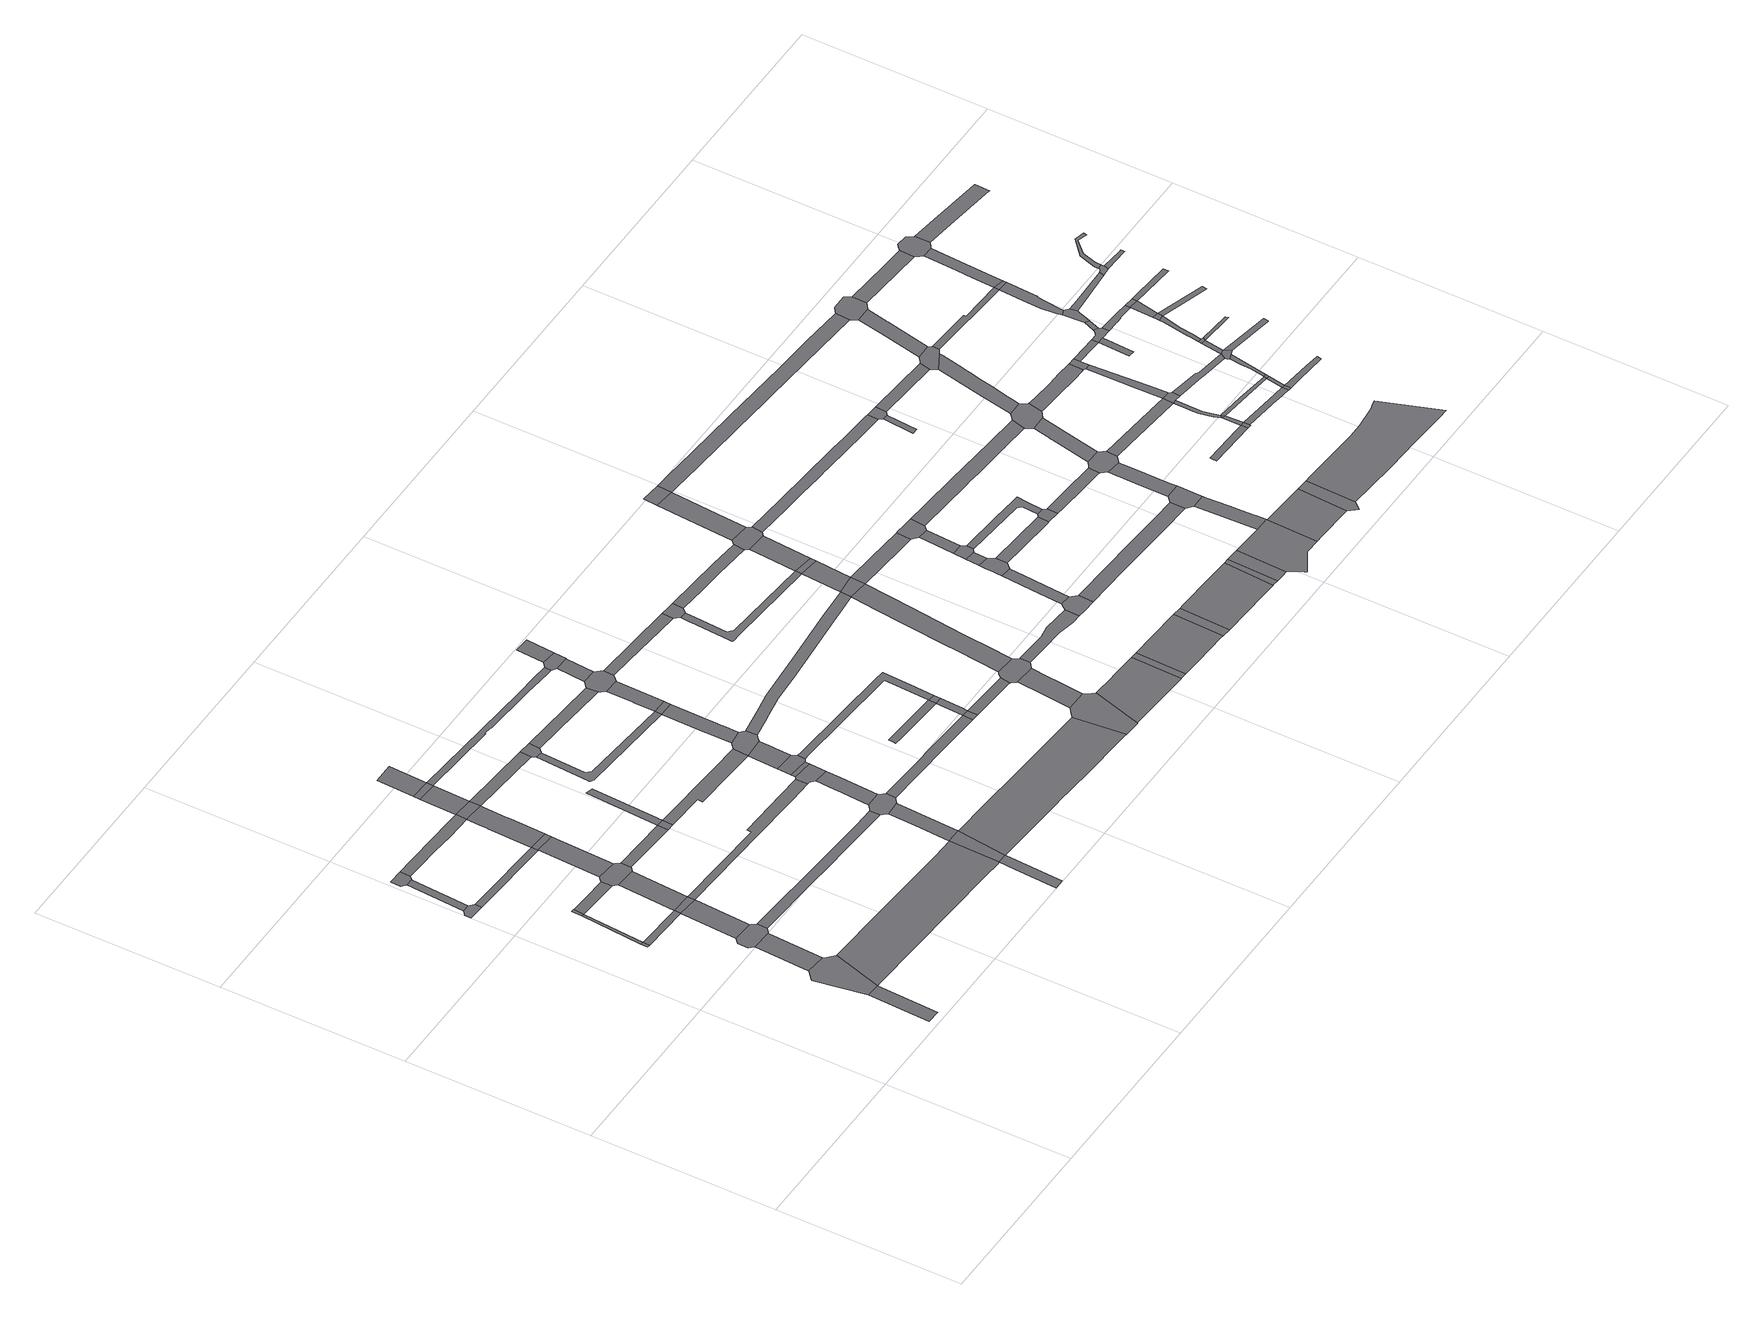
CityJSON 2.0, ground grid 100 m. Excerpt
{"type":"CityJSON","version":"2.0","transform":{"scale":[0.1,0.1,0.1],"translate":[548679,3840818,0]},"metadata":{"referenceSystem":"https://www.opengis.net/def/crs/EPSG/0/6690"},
"CityObjects":{
"road1":{"type":"Road","attributes":{"RoadStructureAttribute.sectionType":"1"},"geometry":[{"type":"MultiSurface","lod":"1","boundaries":[[[0,1,2,3]]]}]},
"road2":{"type":"Road","geometry":[{"type":"MultiSurface","lod":"1","boundaries":[[[4,5,6,7]]]}]},
"road3":{"type":"Road","geometry":[{"type":"MultiSurface","lod":"1","boundaries":[[[8,9,10,11,0,3,12,13,14,15]]]}]},
"road4":{"type":"Road","geometry":[{"type":"MultiSurface","lod":"1","boundaries":[[[16,17,18,19,20,21,22,23]]]}]},
"road5":{"type":"Road","attributes":{"RoadStructureAttribute.sectionType":"1"},"geometry":[{"type":"MultiSurface","lod":"1","boundaries":[[[24,4,7,25]]]}]},
"road6":{"type":"Road","attributes":{"RoadStructureAttribute.sectionType":"1"},"geometry":[{"type":"MultiSurface","lod":"1","boundaries":[[[26,16,23,27]]]}]},
"road7":{"type":"Road","attributes":{"RoadStructureAttribute.sectionType":"1"},"geometry":[{"type":"MultiSurface","lod":"1","boundaries":[[[28,8,15,29]]]}]},
"road8":{"type":"Road","attributes":{"RoadStructureAttribute.sectionType":"1"},"geometry":[{"type":"MultiSurface","lod":"1","boundaries":[[[7,6,30,31]]]}]},
"road9":{"type":"Road","geometry":[{"type":"MultiSurface","lod":"1","boundaries":[[[32,24,25,33]]]}]},
"road10":{"type":"Road","geometry":[{"type":"MultiSurface","lod":"1","boundaries":[[[34,35,26,27,36,37]]]}]},
"road11":{"type":"Road","geometry":[{"type":"MultiSurface","lod":"1","boundaries":[[[38,39,40,41,42,43,28,29,44,45,46,47,48]]]}]},
"road12":{"type":"Road","attributes":{"RoadStructureAttribute.sectionType":"1"},"geometry":[{"type":"MultiSurface","lod":"1","boundaries":[[[30,38,48,49,50]]]}]},
"road13":{"type":"Road","attributes":{"RoadStructureAttribute.sectionType":"1"},"geometry":[{"type":"MultiSurface","lod":"1","boundaries":[[[51,52,53,33,25,54,55,56]]]}]},
"road14":{"type":"Road","attributes":{"RoadStructureAttribute.sectionType":"1"},"geometry":[{"type":"MultiSurface","lod":"1","boundaries":[[[57,21,20,58,59,60,61,62,63,64]]]}]},
"road15":{"type":"Road","geometry":[{"type":"MultiSurface","lod":"1","boundaries":[[[31,30,50,65]]]}]},
"road16":{"type":"Road","attributes":{"RoadStructureAttribute.sectionType":"1"},"geometry":[{"type":"MultiSurface","lod":"1","boundaries":[[[66,67,31,65,68]]]}]},
"road17":{"type":"Road","attributes":{"RoadStructureAttribute.sectionType":"1"},"geometry":[{"type":"MultiSurface","lod":"1","boundaries":[[[69,70,71,37,36,72,73,74,75,76,77]]]}]},
"road18":{"type":"Road","geometry":[{"type":"MultiSurface","lod":"1","boundaries":[[[78,79,80,56,55,81,82,66,68,83,84,85,86,87]]]}]},
"road19":{"type":"Road","attributes":{"RoadStructureAttribute.sectionType":"1"},"geometry":[{"type":"MultiSurface","lod":"1","boundaries":[[[88,89,90,91,92,12,3,93,94,95,96,97,98]]]}]},
"road20":{"type":"Road","attributes":{"RoadStructureAttribute.sectionType":"1"},"geometry":[{"type":"MultiSurface","lod":"1","boundaries":[[[99,78,87,100]]]}]},
"road21":{"type":"Road","geometry":[{"type":"MultiSurface","lod":"1","boundaries":[[[64,63,99,100,101]]]}]},
"road22":{"type":"Road","attributes":{"RoadStructureAttribute.sectionType":"1"},"geometry":[{"type":"MultiSurface","lod":"1","boundaries":[[[76,102,103,104,105,106,64,101,107,108,109,110,111]]]}]},
"road23":{"type":"Road","attributes":{"RoadStructureAttribute.sectionType":"1"},"geometry":[{"type":"MultiSurface","lod":"1","boundaries":[[[112,85,84,113,114,115]]]}]},
"road24":{"type":"Road","attributes":{"RoadStructureAttribute.sectionType":"1"},"geometry":[{"type":"MultiSurface","lod":"1","boundaries":[[[116,117,118,119,46,45,120,121,122,123,124,125,126,127]]]}]},
"road25":{"type":"Road","geometry":[{"type":"MultiSurface","lod":"1","boundaries":[[[77,76,111,128]]]}]},
"road26":{"type":"Road","attributes":{"RoadStructureAttribute.sectionType":"1"},"geometry":[{"type":"MultiSurface","lod":"1","boundaries":[[[129,130,77,128,131,132]]]}]},
"road27":{"type":"Road","geometry":[{"type":"MultiSurface","lod":"1","boundaries":[[[133,129,132,134]]]}]},
"road28":{"type":"Road","attributes":{"RoadStructureAttribute.sectionType":"1"},"geometry":[{"type":"MultiSurface","lod":"1","boundaries":[[[135,136,137,138,139,65,50,140,141,142,143,144,145]]]}]},
"road29":{"type":"Road","attributes":{"RoadStructureAttribute.sectionType":"1"},"geometry":[{"type":"MultiSurface","lod":"1","boundaries":[[[146,133,134,147]]]}]},
"road30":{"type":"Road","geometry":[{"type":"MultiSurface","lod":"1","boundaries":[[[115,114,148,149]]]}]},
"road31":{"type":"Road","attributes":{"RoadStructureAttribute.sectionType":"1"},"geometry":[{"type":"MultiSurface","lod":"1","boundaries":[[[150,151,152,153,154,155,156,157,115,149]]]}]},
"road32":{"type":"Road","attributes":{"RoadStructureAttribute.sectionType":"1"},"geometry":[{"type":"MultiSurface","lod":"1","boundaries":[[[158,159,97,160,161,162]]]}]},
"road33":{"type":"Road","attributes":{"RoadStructureAttribute.sectionType":"1"},"geometry":[{"type":"MultiSurface","lod":"1","boundaries":[[[128,111,163,164]]]}]},
"road34":{"type":"Road","geometry":[{"type":"MultiSurface","lod":"1","boundaries":[[[98,97,159,165]]]}]},
"road35":{"type":"Road","attributes":{"RoadStructureAttribute.sectionType":"1"},"geometry":[{"type":"MultiSurface","lod":"1","boundaries":[[[149,148,166,167,168,169,170,171,172]]]}]},
"road36":{"type":"Road","attributes":{"RoadStructureAttribute.sectionType":"1"},"geometry":[{"type":"MultiSurface","lod":"1","boundaries":[[[173,174,175,98,165]]]}]},
"road37":{"type":"Road","geometry":[{"type":"MultiSurface","lod":"1","boundaries":[[[164,163,176,177,178,179,180,181,182,183]]]}]},
"road38":{"type":"Road","geometry":[{"type":"MultiSurface","lod":"1","boundaries":[[[184,185,186,187,127,126,188,174,173,189,190,191]]]}]},
"road39":{"type":"Road","attributes":{"RoadStructureAttribute.sectionType":"1"},"geometry":[{"type":"MultiSurface","lod":"1","boundaries":[[[192,193,194,186,185,195,196,197,198]]]}]},
"road40":{"type":"Road","attributes":{"RoadStructureAttribute.sectionType":"1"},"geometry":[{"type":"MultiSurface","lod":"1","boundaries":[[[199,200,134,132,201,202,203,204,205,206,207,208,209,210]]]}]},
"road41":{"type":"Road","geometry":[{"type":"MultiSurface","lod":"1","boundaries":[[[211,145,144,212,213,192,198,214]]]}]},
"road42":{"type":"Road","attributes":{"RoadStructureAttribute.sectionType":"1"},"geometry":[{"type":"MultiSurface","lod":"1","boundaries":[[[178,215,216,217,218,219,220,221,222,179]]]}]},
"road43":{"type":"Road","attributes":{"RoadStructureAttribute.sectionType":"1"},"geometry":[{"type":"MultiSurface","lod":"1","boundaries":[[[223,211,214,224]]]}]},
"road44":{"type":"Road","geometry":[{"type":"MultiSurface","lod":"1","boundaries":[[[225,223,224,226,227,228]]]}]},
"road45":{"type":"Road","attributes":{"RoadStructureAttribute.sectionType":"1"},"geometry":[{"type":"MultiSurface","lod":"1","boundaries":[[[229,230,231,232,233,234,169,225,228]]]}]},
"road46":{"type":"Road","attributes":{"RoadStructureAttribute.sectionType":"1"},"geometry":[{"type":"MultiSurface","lod":"1","boundaries":[[[235,183,182,236,237,238,239]]]}]},
"road47":{"type":"Road","geometry":[{"type":"MultiSurface","lod":"1","boundaries":[[[240,241,242,243,170,169,234,244,245,246]]]}]},
"road48":{"type":"Road","attributes":{"RoadStructureAttribute.sectionType":"1"},"geometry":[{"type":"MultiSurface","lod":"1","boundaries":[[[247,248,249,250,165,159,251,252,253,254,255,256,257,258,259]]]}]},
"road49":{"type":"Road","attributes":{"RoadStructureAttribute.sectionType":"1"},"geometry":[{"type":"MultiSurface","lod":"1","boundaries":[[[219,260,261,262,263,264,242,241,265,266,267,268,269]]]}]},
"road50":{"type":"Road","attributes":{"RoadStructureAttribute.sectionType":"1"},"geometry":[{"type":"MultiSurface","lod":"1","boundaries":[[[270,271,272,273,274,191,190,275,276,277,278]]]}]},
"road51":{"type":"Road","geometry":[{"type":"MultiSurface","lod":"1","boundaries":[[[220,219,269,279]]]}]},
"road52":{"type":"Road","attributes":{"RoadStructureAttribute.sectionType":"1"},"geometry":[{"type":"MultiSurface","lod":"1","boundaries":[[[280,281,282,283,284,220,279,285]]]}]},
"road53":{"type":"Road","geometry":[{"type":"MultiSurface","lod":"1","boundaries":[[[286,287,239,238,288,289,280,285,290,291,292,293,294]]]}]},
"road54":{"type":"Road","attributes":{"RoadStructureAttribute.sectionType":"1"},"geometry":[{"type":"MultiSurface","lod":"1","boundaries":[[[295,296,297,298,299,227,226,300,301,302,303,304,305,306]]]}]},
"road55":{"type":"Road","attributes":{"RoadStructureAttribute.sectionType":"1"},"geometry":[{"type":"MultiSurface","lod":"1","boundaries":[[[307,308,286,294,309]]]}]},
"road56":{"type":"Road","geometry":[{"type":"MultiSurface","lod":"1","boundaries":[[[310,311,312,210,209,313,314,307,309,315,316]]]}]},
"road57":{"type":"Road","attributes":{"RoadStructureAttribute.sectionType":"1"},"geometry":[{"type":"MultiSurface","lod":"1","boundaries":[[[317,318,319,320,321,305]]]}]},
"road58":{"type":"Road","attributes":{"RoadStructureAttribute.sectionType":"1"},"geometry":[{"type":"MultiSurface","lod":"1","boundaries":[[[322,310,316,323]]]}]},
"road59":{"type":"Road","geometry":[{"type":"MultiSurface","lod":"1","boundaries":[[[278,277,324,325]]]}]},
"road60":{"type":"Road","attributes":{"RoadStructureAttribute.sectionType":"1"},"geometry":[{"type":"MultiSurface","lod":"1","boundaries":[[[321,326,278,325,327,328]]]}]},
"road61":{"type":"Road","geometry":[{"type":"MultiSurface","lod":"1","boundaries":[[[305,321,328,306]]]}]},
"road62":{"type":"Road","attributes":{"RoadStructureAttribute.sectionType":"1"},"geometry":[{"type":"MultiSurface","lod":"1","boundaries":[[[292,291,329,330,331,332]]]}]},
"road63":{"type":"Road","attributes":{"RoadStructureAttribute.sectionType":"1"},"geometry":[{"type":"MultiSurface","lod":"1","boundaries":[[[333,334,335,325,324,336,337,338]]]}]},
"road64":{"type":"Road","attributes":{"RoadStructureAttribute.sectionType":"1"},"geometry":[{"type":"MultiSurface","lod":"1","boundaries":[[[339,340,341,342,343,344,345,246,245,346,347,348,349,350,351,352,353]]]}]},
"road65":{"type":"Road","geometry":[{"type":"MultiSurface","lod":"1","boundaries":[[[354,355,259,258,356,357,358,359,360,361]]]}]},
"road66":{"type":"Road","attributes":{"RoadStructureAttribute.sectionType":"1"},"geometry":[{"type":"MultiSurface","lod":"1","boundaries":[[[362,363,364,354,361,365,366,367]]]}]},
"road67":{"type":"Road","geometry":[{"type":"MultiSurface","lod":"1","boundaries":[[[368,369,338,337,370,371,362,367,372,373,374,375,376,377]]]}]},
"road68":{"type":"Road","attributes":{"RoadStructureAttribute.sectionType":"1"},"geometry":[{"type":"MultiSurface","lod":"1","boundaries":[[[378,379,380,358,357,381,382,383,384]]]}]},
"road69":{"type":"Road","geometry":[{"type":"MultiSurface","lod":"1","boundaries":[[[385,332,331,386,387,388,389,390,391,392]]]}]},
"road70":{"type":"Road","attributes":{"RoadStructureAttribute.sectionType":"1"},"geometry":[{"type":"MultiSurface","lod":"1","boundaries":[[[387,393,394,395,396,397,398,399,400,401,402,403,404,405,406,388]]]}]},
"road71":{"type":"Road","attributes":{"RoadStructureAttribute.sectionType":"1"},"geometry":[{"type":"MultiSurface","lod":"1","boundaries":[[[353,407,408,409,410,411,412,368,377,413,414,415,416,417]]]}]},
"road72":{"type":"Road","geometry":[{"type":"MultiSurface","lod":"1","boundaries":[[[384,383,418,419]]]}]},
"road73":{"type":"Road","attributes":{"RoadStructureAttribute.sectionType":"1"},"geometry":[{"type":"MultiSurface","lod":"1","boundaries":[[[420,421,422,423,375,374,424,425,426,427,428]]]}]},
"road74":{"type":"Road","attributes":{"RoadStructureAttribute.sectionType":"1"},"geometry":[{"type":"MultiSurface","lod":"1","boundaries":[[[429,430,392,391,431,432,433,434,435]]]}]},
"road75":{"type":"Road","attributes":{"RoadStructureAttribute.sectionType":"1"},"geometry":[{"type":"MultiSurface","lod":"1","boundaries":[[[436,419,418,437,438,439,440]]]}]},
"road76":{"type":"Road","geometry":[{"type":"MultiSurface","lod":"1","boundaries":[[[441,339,353,417]]]}]},
"road77":{"type":"Road","attributes":{"RoadStructureAttribute.sectionType":"1"},"geometry":[{"type":"MultiSurface","lod":"1","boundaries":[[[400,442,443,339,441,444]]]}]},
"road78":{"type":"Road","geometry":[{"type":"MultiSurface","lod":"1","boundaries":[[[401,400,444,445]]]}]},
"road79":{"type":"Road","geometry":[{"type":"MultiSurface","lod":"1","boundaries":[[[446,447,428,427,448,449,450,451,452]]]}]},
"road80":{"type":"Road","attributes":{"RoadStructureAttribute.sectionType":"1"},"geometry":[{"type":"MultiSurface","lod":"1","boundaries":[[[453,454,455,401,445,456]]]}]},
"road81":{"type":"Road","geometry":[{"type":"MultiSurface","lod":"1","boundaries":[[[440,439,457,458]]]}]},
"road82":{"type":"Road","geometry":[{"type":"MultiSurface","lod":"1","boundaries":[[[459,435,434,460,453,456,461,462,463,464,465]]]}]},
"road83":{"type":"Road","attributes":{"RoadStructureAttribute.sectionType":"1"},"geometry":[{"type":"MultiSurface","lod":"1","boundaries":[[[466,467,446,452,468,469,470]]]}]},
"road84":{"type":"Road","attributes":{"RoadStructureAttribute.sectionType":"1"},"geometry":[{"type":"MultiSurface","lod":"1","boundaries":[[[471,441,417,472,473,474,475,476]]]}]},
"road85":{"type":"Road","geometry":[{"type":"MultiSurface","lod":"1","boundaries":[[[477,478,479,480,466,470,481,482,483]]]}]},
"road86":{"type":"Road","attributes":{"RoadStructureAttribute.sectionType":"1"},"geometry":[{"type":"MultiSurface","lod":"1","boundaries":[[[484,485,459,465,486,487]]]}]},
"road87":{"type":"Road","attributes":{"RoadStructureAttribute.sectionType":"1"},"geometry":[{"type":"MultiSurface","lod":"1","boundaries":[[[488,477,483,489]]]}]},
"road88":{"type":"Road","attributes":{"RoadStructureAttribute.sectionType":"1"},"geometry":[{"type":"MultiSurface","lod":"1","boundaries":[[[490,491,458,457,492,493,494,495]]]}]},
"road89":{"type":"Road","geometry":[{"type":"MultiSurface","lod":"1","boundaries":[[[496,488,489,497,498,499,500,501]]]}]},
"road90":{"type":"Road","geometry":[{"type":"MultiSurface","lod":"1","boundaries":[[[502,484,487,503]]]}]},
"road91":{"type":"Road","attributes":{"RoadStructureAttribute.sectionType":"1"},"geometry":[{"type":"MultiSurface","lod":"1","boundaries":[[[504,505,496,501,506]]]}]},
"road92":{"type":"Road","geometry":[{"type":"MultiSurface","lod":"1","boundaries":[[[507,508,509,476,475,510,504,506,511,512,513]]]}]},
"road93":{"type":"Road","attributes":{"RoadStructureAttribute.sectionType":"1"},"geometry":[{"type":"MultiSurface","lod":"1","boundaries":[[[482,481,514,515,516,517]]]}]},
"road94":{"type":"Road","geometry":[{"type":"MultiSurface","lod":"1","boundaries":[[[495,494,518,519,520,521]]]}]},
"road95":{"type":"Road","attributes":{"RoadStructureAttribute.sectionType":"1"},"geometry":[{"type":"MultiSurface","lod":"1","boundaries":[[[522,523,524,525,450,449,526,527,528,529,530,531,532]]]}]},
"road96":{"type":"Road","attributes":{"RoadStructureAttribute.sectionType":"1"},"geometry":[{"type":"MultiSurface","lod":"1","boundaries":[[[533,534,535,536,499,498,537,538,539,540,541]]]}]},
"road97":{"type":"Road","attributes":{"RoadStructureAttribute.sectionType":"1"},"geometry":[{"type":"MultiSurface","lod":"1","boundaries":[[[521,520,542,543,544]]]}]},
"road98":{"type":"Road","geometry":[{"type":"MultiSurface","lod":"1","boundaries":[[[540,517,516,545,546,541]]]}]},
"road99":{"type":"Road","attributes":{"RoadStructureAttribute.sectionType":"1"},"geometry":[{"type":"MultiSurface","lod":"1","boundaries":[[[547,548,549,550,551,552,462,461,553,554,555,556,557,558,559,560,561,562,563]]]}]},
"road100":{"type":"Road","geometry":[{"type":"MultiSurface","lod":"1","boundaries":[[[564,544,543,565,566,567,568,569,570,571,572,573]]]}]},
"road101":{"type":"Road","attributes":{"RoadStructureAttribute.sectionType":"1"},"geometry":[{"type":"MultiSurface","lod":"1","boundaries":[[[574,546,545,575,576,577,578]]]}]},
"road102":{"type":"Road","attributes":{"RoadStructureAttribute.sectionType":"1"},"geometry":[{"type":"MultiSurface","lod":"1","boundaries":[[[579,580,581,582,583,584,585,513,512,586,587,588,589,590,591,592,593,594,595]]]}]},
"road103":{"type":"Road","attributes":{"RoadStructureAttribute.sectionType":"1"},"geometry":[{"type":"MultiSurface","lod":"1","boundaries":[[[596,597,598,599,600,601,602,603,604,605,573,572]]]}]},
"road104":{"type":"Road","geometry":[{"type":"MultiSurface","lod":"1","boundaries":[[[606,532,531,607,603,602,608,609,610]]]}]},
"road105":{"type":"Road","attributes":{"RoadStructureAttribute.sectionType":"1"},"geometry":[{"type":"MultiSurface","lod":"1","boundaries":[[[611,571,570,612,613,614,615]]]}]},
"road106":{"type":"Road","attributes":{"RoadStructureAttribute.sectionType":"1"},"geometry":[{"type":"MultiSurface","lod":"1","boundaries":[[[616,617,618,619,620,621,622,623,606,610,624,625,626,627]]]}]},
"road107":{"type":"Road","geometry":[{"type":"MultiSurface","lod":"1","boundaries":[[[628,629,578,577,630,631,632,616,627,633,634,635,636,637,638]]]}]},
"road108":{"type":"Road","attributes":{"RoadStructureAttribute.sectionType":"1"},"geometry":[{"type":"MultiSurface","lod":"1","boundaries":[[[639,640,641,642,643,644,645,646,647,503,487,648,649,650,651,652,653,654,655,656,657,658]]]}]},
"road109":{"type":"Road","geometry":[{"type":"MultiSurface","lod":"1","boundaries":[[[659,615,614,660,661,662,663,664]]]}]},
"road110":{"type":"Road","geometry":[{"type":"MultiSurface","lod":"1","boundaries":[[[665,666,667,668]]]}]},
"road111":{"type":"Road","geometry":[{"type":"MultiSurface","lod":"1","boundaries":[[[563,562,665,668,669,670]]]}]},
"road112":{"type":"Road","attributes":{"RoadStructureAttribute.sectionType":"1"},"geometry":[{"type":"MultiSurface","lod":"1","boundaries":[[[671,672,673,674,675,676,628,638]]]}]},
"road113":{"type":"Road","geometry":[{"type":"MultiSurface","lod":"1","boundaries":[[[677,678,595,594,679,673,672,680,681,682,683,684,685,686]]]}]},
"road114":{"type":"Road","attributes":{"RoadStructureAttribute.sectionType":"1"},"geometry":[{"type":"MultiSurface","lod":"1","boundaries":[[[687,688,689,690,691,692]]]}]},
"road115":{"type":"Road","attributes":{"RoadStructureAttribute.sectionType":"1"},"geometry":[{"type":"MultiSurface","lod":"1","boundaries":[[[693,670,669,694,695]]]}]},
"road116":{"type":"Road","attributes":{"RoadStructureAttribute.sectionType":"1"},"geometry":[{"type":"MultiSurface","lod":"1","boundaries":[[[696,697,698,699,636,635,700,701,702,703]]]}]},
"road117":{"type":"Road","attributes":{"RoadStructureAttribute.sectionType":"1"},"geometry":[{"type":"MultiSurface","lod":"1","boundaries":[[[704,705,706,707,708,709,710,711,712,713,714,715,716,717,677,686]]]}]},
"road118":{"type":"Road","geometry":[{"type":"MultiSurface","lod":"1","boundaries":[[[692,691,718,719,720]]]}]},
"road119":{"type":"Road","attributes":{"RoadStructureAttribute.sectionType":"1"},"geometry":[{"type":"MultiSurface","lod":"1","boundaries":[[[721,722,723,724,725,726,727,728,729,730,664,663,731,732,733,734,735,736]]]}]},
"road120":{"type":"Road","attributes":{"RoadStructureAttribute.sectionType":"1"},"geometry":[{"type":"MultiSurface","lod":"1","boundaries":[[[737,692,720,738]]]}]},
"road121":{"type":"Road","geometry":[{"type":"MultiSurface","lod":"1","boundaries":[[[739,737,738]]]}]},
"road122":{"type":"Road","attributes":{"RoadStructureAttribute.sectionType":"1"},"geometry":[{"type":"MultiSurface","lod":"1","boundaries":[[[740,741,742,682,681,743,744,745,746,747,748,749,750]]]}]},
"road123":{"type":"Road","attributes":{"RoadStructureAttribute.sectionType":"1"},"geometry":[{"type":"MultiSurface","lod":"1","boundaries":[[[751,752,702,753,754,755,756,737,739]]]}]},
"road124":{"type":"Road","geometry":[{"type":"MultiSurface","lod":"1","boundaries":[[[757,758,759,760,695,694,761,762,714,713,763,764,765,766]]]}]},
"road125":{"type":"Road","geometry":[{"type":"MultiSurface","lod":"1","boundaries":[[[703,702,752,767,768,769,770]]]}]},
"road126":{"type":"Road","attributes":{"RoadStructureAttribute.sectionType":"1"},"geometry":[{"type":"MultiSurface","lod":"1","boundaries":[[[771,772,720,719,773,774,775,776]]]}]},
"road127":{"type":"Road","attributes":{"RoadStructureAttribute.sectionType":"1"},"geometry":[{"type":"MultiSurface","lod":"1","boundaries":[[[777,778,779,780,781,782,703,770]]]}]},
"road128":{"type":"Road","attributes":{"RoadStructureAttribute.sectionType":"1"},"geometry":[{"type":"MultiSurface","lod":"1","boundaries":[[[783,739,738,784,785,786]]]}]},
"road129":{"type":"Road","geometry":[{"type":"MultiSurface","lod":"1","boundaries":[[[750,749,787,780,779,788,789,790,791,792]]]}]},
"road130":{"type":"Road","attributes":{"RoadStructureAttribute.sectionType":"1"},"geometry":[{"type":"MultiSurface","lod":"1","boundaries":[[[793,794,795,796,797,798,759,758,799,800,801,802,803,804]]]}]},
"road131":{"type":"Road","attributes":{"RoadStructureAttribute.sectionType":"1"},"geometry":[{"type":"MultiSurface","lod":"1","boundaries":[[[805,806,769,768,807,808,809,810]]]}]},
"road132":{"type":"Road","geometry":[{"type":"MultiSurface","lod":"1","boundaries":[[[776,775,811,812,813]]]}]},
"road133":{"type":"Road","attributes":{"RoadStructureAttribute.sectionType":"1"},"geometry":[{"type":"MultiSurface","lod":"1","boundaries":[[[814,792,791,815,816,817,818]]]}]},
"road134":{"type":"Road","attributes":{"RoadStructureAttribute.sectionType":"1"},"geometry":[{"type":"MultiSurface","lod":"1","boundaries":[[[785,776,813,819]]]}]},
"road135":{"type":"Road","geometry":[{"type":"MultiSurface","lod":"1","boundaries":[[[820,821,658,657,822,793,804,823,824,825]]]}]},
"road136":{"type":"Road","geometry":[{"type":"MultiSurface","lod":"1","boundaries":[[[826,827,786,785,819,828]]]}]},
"road137":{"type":"Road","geometry":[{"type":"MultiSurface","lod":"1","boundaries":[[[817,829,830,831]]]}]},
"road138":{"type":"Road","attributes":{"RoadStructureAttribute.sectionType":"1"},"geometry":[{"type":"MultiSurface","lod":"1","boundaries":[[[832,833,834,766,765,835,836]]]}]},
"road139":{"type":"Road","attributes":{"RoadStructureAttribute.sectionType":"1"},"geometry":[{"type":"MultiSurface","lod":"1","boundaries":[[[837,838,839,840,826,828]]]}]},
"road140":{"type":"Road","attributes":{"RoadStructureAttribute.sectionType":"1"},"geometry":[{"type":"MultiSurface","lod":"1","boundaries":[[[841,813,812,842,843,844]]]}]},
"road141":{"type":"Road","geometry":[{"type":"MultiSurface","lod":"1","boundaries":[[[845,846,847,848,818,817,831,849,850,851,852]]]}]},
"road142":{"type":"Road","geometry":[{"type":"MultiSurface","lod":"1","boundaries":[[[853,810,809,854,855,838,837,856,857,858]]]}]},
"road143":{"type":"Road","attributes":{"RoadStructureAttribute.sectionType":"1"},"geometry":[{"type":"MultiSurface","lod":"1","boundaries":[[[859,860,810,853,861]]]}]},
"road144":{"type":"Road","attributes":{"RoadStructureAttribute.sectionType":"1"},"geometry":[{"type":"MultiSurface","lod":"1","boundaries":[[[862,845,852,863]]]}]},
"road145":{"type":"Road","geometry":[{"type":"MultiSurface","lod":"1","boundaries":[[[864,859,861,865,866]]]}]},
"road146":{"type":"Road","geometry":[{"type":"MultiSurface","lod":"1","boundaries":[[[867,868,862,863,869,870,871,872]]]}]},
"road147":{"type":"Road","attributes":{"RoadStructureAttribute.sectionType":"1"},"geometry":[{"type":"MultiSurface","lod":"1","boundaries":[[[873,874,875,876,877,878,879,880,864,866]]]}]},
"road148":{"type":"Road","attributes":{"RoadStructureAttribute.sectionType":"1"},"geometry":[{"type":"MultiSurface","lod":"1","boundaries":[[[881,850,849,882,883,884,885,886,887,888,889]]]}]},
"road149":{"type":"Road","attributes":{"RoadStructureAttribute.sectionType":"1"},"geometry":[{"type":"MultiSurface","lod":"1","boundaries":[[[890,824,823,891,892,893]]]}]},
"road150":{"type":"Road","attributes":{"RoadStructureAttribute.sectionType":"1"},"geometry":[{"type":"MultiSurface","lod":"1","boundaries":[[[853,858,894,895,896]]]}]},
"road151":{"type":"Road","attributes":{"RoadStructureAttribute.sectionType":"1"},"geometry":[{"type":"MultiSurface","lod":"1","boundaries":[[[835,897,898,899,900,901,902,903,868,867,904,905,906,907,908]]]}]},
"road152":{"type":"Road","geometry":[{"type":"MultiSurface","lod":"1","boundaries":[[[909,910,911,912,865,861]]]}]},
"road153":{"type":"Road","geometry":[{"type":"MultiSurface","lod":"1","boundaries":[[[913,914,876,875,915]]]}]},
"road154":{"type":"Road","geometry":[{"type":"MultiSurface","lod":"1","boundaries":[[[836,835,908,916]]]}]},
"road155":{"type":"Road","attributes":{"RoadStructureAttribute.sectionType":"1"},"geometry":[{"type":"MultiSurface","lod":"1","boundaries":[[[888,913,915,917]]]}]},
"road156":{"type":"Road","geometry":[{"type":"MultiSurface","lod":"1","boundaries":[[[889,888,917,918]]]}]},
"road157":{"type":"Road","attributes":{"RoadStructureAttribute.sectionType":"1"},"geometry":[{"type":"MultiSurface","lod":"1","boundaries":[[[919,920,872,871,921,922]]]}]},
"road158":{"type":"Road","attributes":{"RoadStructureAttribute.sectionType":"1"},"geometry":[{"type":"MultiSurface","lod":"1","boundaries":[[[923,924,925,836,916,926,927,928]]]}]},
"road159":{"type":"Road","attributes":{"RoadStructureAttribute.sectionType":"1"},"geometry":[{"type":"MultiSurface","lod":"1","boundaries":[[[915,875,929,930,931]]]}]},
"road160":{"type":"Road","geometry":[{"type":"MultiSurface","lod":"1","boundaries":[[[932,933,934,893,892,935,936,923,928,937,938,939,940,941,942]]]}]},
"road161":{"type":"Road","attributes":{"RoadStructureAttribute.sectionType":"1"},"geometry":[{"type":"MultiSurface","lod":"1","boundaries":[[[943,918,917,944,945,946]]]}]},
"road162":{"type":"Road","geometry":[{"type":"MultiSurface","lod":"1","boundaries":[[[947,948,949,919,922,950,951]]]}]},
"road163":{"type":"Road","attributes":{"RoadStructureAttribute.sectionType":"1"},"geometry":[{"type":"MultiSurface","lod":"1","boundaries":[[[952,951,950,953,954,955,956]]]}]},
"road164":{"type":"Road","attributes":{"RoadStructureAttribute.sectionType":"1"},"geometry":[{"type":"MultiSurface","lod":"1","boundaries":[[[957,958,959,960,948,947,961,962,963,964,965]]]}]},
"road165":{"type":"Road","attributes":{"RoadStructureAttribute.sectionType":"1"},"geometry":[{"type":"MultiSurface","lod":"1","boundaries":[[[966,967,940,939,968,969,970,971]]]}]}
},
"vertices":[
[491,380,0],[477,45,0],[549,42,0],[564,376,0],
[251,1466,0],[250,1431,0],[265,1430,0],[266,1465,0],
[490,703,0],[486,700,0],[474,689,0],[440,659,0],[647,646,0],[605,687,0],[601,691,0],[601,694,0],
[29,2294,0],[7,2275,0],[5,2273,0],[4,2237,0],[91,2232,0],[93,2269,0],[91,2271,0],[69,2292,0],
[278,1801,0],[291,1800,0],
[48,2610,0],[87,2608,0],
[506,1001,0],[617,997,0],
[528,1416,0],[530,1451,0],
[280,1858,0],[297,1857,0],
[27,2687,0],[25,2631,0],[107,2628,0],[109,2683,0],
[511,1109,0],[507,1105,0],[486,1084,0],[483,1026,0],[484,1026,0],[502,1006,0],[621,1001,0],[641,1018,0],[645,1074,0],[627,1095,0],[623,1100,0],
[624,1124,0],[639,1406,0],
[395,1851,0],[394,1851,0],[298,1857,0],[435,1792,0],[527,1787,0],[523,1844,0],
[161,2265,0],[185,2227,0],[203,2226,0],[222,2225,0],[286,2221,0],[396,2216,0],[563,2207,0],[564,2243,0],
[641,1445,0],
[548,1765,0],[530,1453,0],[659,1756,0],
[308,2673,0],[291,2674,0],[201,2679,0],[188,2623,0],[307,2617,0],[319,2617,0],[434,2606,0],[577,2600,0],[579,2659,0],
[551,1869,0],[546,1864,0],[535,1855,0],[536,1778,0],[544,1770,0],[663,1760,0],[682,1775,0],[684,1832,0],[666,1852,0],[661,1858,0],
[1589,594,0],[1470,599,0],[1218,613,0],[1217,614,0],[1015,625,0],[568,376,0],[579,375,0],[1472,327,0],[1570,321,0],[1583,321,0],[1589,596,0],
[564,2207,0],[674,2200,0],
[675,2236,0],
[574,2531,0],[572,2486,0],[572,2484,0],[572,2482,0],[564,2245,0],[682,2427,0],[683,2469,0],[683,2481,0],[687,2581,0],[687,2591,0],
[685,1831,0],[684,1776,0],[990,1759,0],[992,1815,0],
[1579,1018,0],[1466,1023,0],[928,1056,0],[927,1056,0],[1039,995,0],[1136,989,0],[1197,985,0],[1241,983,0],[1242,983,0],[1466,970,0],[1581,964,0],[1580,1019,0],
[690,2652,0],
[585,2856,0],[578,2670,0],[689,2652,0],[695,2850,0],
[587,2893,0],[697,2887,0],
[1462,1430,0],[1177,1442,0],[1175,1419,0],[1175,1418,0],[1175,1416,0],[640,1408,0],[1175,1381,0],[1419,1368,0],[1462,1366,0],[1592,1361,0],[1590,1424,0],
[594,3094,0],[705,3094,0],
[1031,1757,0],[1033,1813,0],
[1033,1824,0],[1033,1830,0],[1034,1843,0],[1051,2205,0],[1033,2209,0],[1014,2214,0],[1014,2210,0],[993,1826,0],
[1637,320,0],[1637,322,0],[1577,233,0],[1566,5,0],[1621,6,0],
[1097,2561,0],[1100,2621,0],
[1670,594,0],
[1239,1746,0],[1238,1718,0],[1459,1705,0],[1618,1697,0],[1621,1780,0],[1458,1788,0],[1034,1813,0],
[1689,937,0],[1607,934,0],[1600,785,0],
[1105,2547,0],[1108,2542,0],[1108,2540,0],[1146,2535,0],[1147,2536,0],[1147,2537,0],[1168,2557,0],[1171,2616,0],
[1713,1024,0],[1694,1044,0],[1613,1043,0],[1593,1028,0],[1591,953,0],[1709,954,0],[1718,961,0],[1721,1015,0],
[1629,1337,0],[1623,1227,0],[1623,1219,0],[1706,1252,0],[1706,1253,0],[1708,1291,0],[1710,1330,0],
[1568,2827,0],[1448,2834,0],[696,2853,0],[1126,2824,0],[1127,2828,0],[1174,2825,0],[1174,2819,0],[1448,2801,0],[1547,2794,0],[1547,2791,0],[1654,2783,0],[1657,2820,0],
[1604,1434,0],[1608,1360,0],[1611,1357,0],[1715,1423,0],
[1091,2247,0],[1091,2243,0],[1093,2241,0],[1111,2230,0],[1657,2188,0],[1659,2225,0],[1155,2266,0],[1133,2293,0],
[1605,1457,0],[1716,1448,0],
[1609,1532,0],[1734,1459,0],[1736,1499,0],[1720,1525,0],
[1720,1526,0],[1720,1532,0],[1725,1616,0],[1725,1627,0],[1726,1632,0],[1729,1704,0],
[1450,2595,0],[1451,2535,0],[1470,2533,0],[1639,2520,0],[1635,2581,0],
[1749,1803,0],[1733,1817,0],[1652,1806,0],[1637,1793,0],[1746,1721,0],[1760,1734,0],[1759,1794,0],
[2448,545,0],[2172,563,0],[1867,583,0],[1689,593,0],[1816,311,0],[1820,311,0],[2075,295,0],[2077,295,0],[2321,279,0],[2570,264,0],[2625,260,0],[2638,259,0],[2609,536,0],
[1654,1950,0],[1654,1935,0],[1654,1902,0],[1654,1894,0],[1653,1807,0],[1734,1901,0],[1734,1931,0],[1734,1934,0],[1734,1969,0],[1738,2186,0],
[2338,980,0],[2231,987,0],[2059,997,0],[2024,997,0],[1917,1002,0],[1886,951,0],[2152,936,0],[2361,924,0],[2363,979,0],
[1739,2223,0],
[1663,2487,0],[1661,2346,0],[1661,2337,0],[1659,2229,0],[1659,2227,0],[1744,2484,0],
[1669,2611,0],[1646,2590,0],[1646,2510,0],[1648,2508,0],[1763,2504,0],[1774,2515,0],[1778,2572,0],[1769,2584,0],[1749,2608,0],
[2421,1300,0],[2429,1451,0],[2408,1452,0],[2388,1454,0],[1767,1497,0],[1765,1457,0],[2027,1439,0],[2385,1416,0],[2386,1415,0],[2381,1302,0],[2374,1170,0],[2413,1167,0],
[1681,2766,0],[1669,2612,0],[1760,2763,0],
[1685,2842,0],[1683,2840,0],[1659,2821,0],[1656,2783,0],[1675,2769,0],[1760,2765,0],[1765,2832,0],
[2043,1191,0],[2042,1171,0],[2040,1151,0],[2081,1146,0],[2372,1130,0],
[1696,2992,0],[1777,2987,0],
[2401,922,0],[2403,976,0],
[2365,1009,0],[2405,1007,0],[2411,1127,0],
[1904,2505,0],[2147,2485,0],[2253,2477,0],[2256,2538,0],
[2671,960,0],[2529,968,0],[2421,975,0],[2452,919,0],[2666,905,0],[2673,959,0],
[2803,1900,0],[2798,1899,0],[2618,1886,0],[2317,1860,0],[2015,1836,0],[1899,1816,0],[1840,1806,0],[1861,1750,0],[1908,1758,0],[2026,1776,0],[2185,1788,0],[2393,1805,0],[2612,1825,0],[2707,1832,0],[2799,1840,0],
[2662,577,0],[2630,553,0],[2731,253,0],[2731,256,0],[2811,524,0],[2800,539,0],[2777,571,0],[2774,577,0],
[2690,877,0],[2678,733,0],[2662,582,0],[2787,714,0],[2795,785,0],[2804,870,0],
[2704,989,0],[2698,983,0],[2668,903,0],[2687,880,0],[2807,873,0],[2835,895,0],[2836,896,0],[2836,951,0],[2817,973,0],[2813,979,0],
[3029,512,0],[2947,516,0],[2945,516,0],[2871,248,0],[3095,235,0],[3097,235,0],[3106,508,0],
[2301,2534,0],[2260,2467,0],[2274,2449,0],[2314,2448,0],[2314,2450,0],[2325,2462,0],[2333,2472,0],[2338,2532,0],
[2270,2399,0],[2270,2395,0],[2255,2172,0],[2254,2159,0],[2262,2158,0],[2307,2155,0],[2317,2154,0],[2819,2118,0],[2821,2153,0],[2325,2192,0],[2324,2192,0],[2299,2217,0],[2310,2393,0],[2310,2399,0],
[2797,1829,0],[2782,1689,0],[2765,1537,0],[2759,1489,0],[2739,1302,0],[2732,1227,0],[2830,1132,0],[2839,1215,0],[2844,1267,0],[2878,1562,0],[2909,1830,0],
[3134,233,0],[3142,506,0],
[3082,951,0],[3013,941,0],[2918,946,0],[2838,951,0],[2948,890,0],[3079,882,0],[3175,864,0],[3225,862,0],[3228,940,0],
[2829,2492,0],[2671,2506,0],[2341,2471,0],[2486,2459,0],[2629,2448,0],[2823,2433,0],[2831,2492,0],
[3277,499,0],[3240,227,0],[3434,218,0],[3448,217,0],[3458,489,0],
[2914,1910,0],
[2818,2116,0],[2818,2110,0],[2929,2106,0],
[2931,2138,0],
[3256,975,0],[3245,962,0],[3269,859,0],[3343,856,0],[3345,935,0],[3325,958,0],[3316,969,0],
[2841,2412,0],[2831,2268,0],[2821,2155,0],[2951,2406,0],
[3500,213,0],[3510,486,0],
[2851,2513,0],[2824,2431,0],[2969,2420,0],[2978,2480,0],[2970,2490,0],[2964,2498,0],[2960,2503,0],
[3279,1309,0],[3268,1142,0],[3321,1058,0],[3334,1225,0],[3339,1303,0],
[3084,1897,0],[3044,1820,0],[3201,1809,0],[3255,1805,0],[3281,1803,0],[3285,1883,0],
[3288,1438,0],[3285,1398,0],[3283,1363,0],[3281,1340,0],[3369,1335,0],[3369,1396,0],[3349,1432,0],
[2880,2934,0],[2873,2803,0],[2973,2667,0],[2991,2923,0],
[3293,1511,0],[3352,1505,0],
[3763,472,0],[3532,485,0],[3639,206,0],[3781,198,0],[3865,194,0],[3882,466,0],
[3298,1583,0],[3371,1519,0],[3372,1519,0],[3374,1558,0],[3373,1558,0],[3358,1580,0],
[2887,3013,0],[2997,3002,0],
[3310,1776,0],[3312,1774,0],[3371,1771,0],
[3360,1878,0],[3344,1879,0],[3296,1882,0],[3292,1792,0],[3371,1773,0],[3394,1794,0],[3400,1875,0],
[3491,1327,0],[3698,1312,0],[3709,1311,0],[3713,1370,0],
[3867,194,0],[3867,193,0],[3903,191,0],[3912,465,0],
[3990,901,0],[3745,914,0],[3600,922,0],[3597,922,0],[3452,850,0],[3595,842,0],[3650,839,0],[3793,831,0],[3932,823,0],[4112,814,0],[4113,895,0],
[3776,1470,0],[3781,1526,0],[3748,1528,0],[3614,1539,0],[3717,1491,0],[3734,1472,0],[3737,1468,0],[3729,1384,0],[3769,1382,0],
[3940,189,0],[3976,188,0],[3985,461,0],
[3780,1305,0],[3781,1364,0],
[3902,2412,0],[3722,2425,0],[3636,2431,0],[3612,2433,0],[3611,2433,0],[3204,2464,0],[3173,2405,0],[3331,2394,0],[3332,2393,0],[3455,2384,0],[3468,2384,0],[3508,2381,0],[3662,2369,0],[3663,2369,0],[3771,2361,0],[3911,2351,0],[3914,2411,0],
[4013,459,0],[3990,168,0],[4012,135,0],[4021,114,0],[4025,105,0],[4144,175,0],[4229,171,0],[4238,446,0],[4238,449,0],[4158,450,0],
[3926,1354,0],[3829,1301,0],[3989,1290,0],[4117,1281,0],[4122,1340,0],
[4218,1814,0],[4039,1827,0],[3729,1850,0],[3726,1850,0],[3627,1858,0],[3625,1858,0],[3510,1866,0],[3576,1781,0],[3721,1771,0],[3765,1768,0],[3831,1763,0],[3947,1754,0],[4040,1747,0],[4042,1747,0],[4044,1747,0],[4204,1736,0],[4226,1814,0],
[4236,507,0],[4235,524,0],[4232,603,0],[4232,605,0],[4230,645,0],[4224,774,0],[4224,786,0],[4145,784,0],[4145,782,0],[4151,636,0],
[4142,924,0],[4135,794,0],[4224,808,0],[4224,839,0],[4224,924,0],
[4317,440,0],[4269,170,0],[4467,159,0],[4480,159,0],[4495,430,0],
[4146,1248,0],[4146,1244,0],[4144,1206,0],[4144,1205,0],[4144,1200,0],[4144,1198,0],[4144,1145,0],[4142,1066,0],[4224,963,0],[4225,1097,0],[4224,1197,0],[4224,1239,0],
[4157,1364,0],[4133,1347,0],[4118,1280,0],[4119,1278,0],[4144,1249,0],[4225,1240,0],[4235,1249,0],[4258,1268,0],[4263,1328,0],[4254,1341,0],[4239,1362,0],
[4207,2912,0],[3971,2928,0],[3895,2934,0],[3879,2935,0],[3585,2958,0],[3419,2971,0],[3165,2990,0],[3160,2990,0],[3108,2994,0],[3159,2910,0],[3165,2909,0],[3421,2890,0],[3423,2890,0],[3427,2890,0],[3579,2878,0],[3586,2878,0],[3799,2862,0],[4199,2832,0],[4432,2814,0],[4438,2893,0],
[4497,430,0],[4518,114,0],[4538,139,0],[4540,141,0],[4551,155,0],[4560,427,0],
[3926,2332,0],[3912,2165,0],[3942,2163,0],[3956,2330,0],
[3975,2346,0],[3978,2406,0],
[4272,1521,0],[4309,1700,0],[4227,1698,0],[4206,1602,0],[4206,1601,0],[4202,1581,0],
[4258,1842,0],[4231,1818,0],[4211,1724,0],[4332,1716,0],[4345,1725,0],[4361,1805,0],[4353,1816,0],[4342,1833,0],[4338,1840,0],[4336,1842,0],
[4698,882,0],[4469,889,0],[4468,872,0],[4467,855,0],[4735,843,0],[4736,880,0],
[4165,2392,0],[4327,2320,0],[4341,2379,0],
[4666,1290,0],[4607,1295,0],[4606,1295,0],[4595,1296,0],[4364,1259,0],[4695,1228,0],[4706,1227,0],[4710,1285,0],
[4346,1885,0],[4353,1918,0],[4365,1971,0],[4372,2002,0],[4389,2078,0],[4402,2134,0],[4412,2181,0],[4415,2195,0],[4441,2318,0],[4444,2335,0],[4350,2286,0],[4307,2082,0],[4294,2018,0],[4260,1850,0],
[4756,842,0],[4756,847,0],[4756,880,0],
[5193,434,0],[5162,425,0],[5142,420,0],[5014,406,0],[4931,406,0],[4823,412,0],[4715,418,0],[4622,424,0],[4606,425,0],[4590,426,0],[4676,147,0],[4849,136,0],[5040,126,0],[5105,122,0],[5247,114,0],[5308,112,0],
[4733,981,0],[4753,977,0],
[4745,997,0],
[4606,1788,0],[4527,1792,0],[4415,1800,0],[4368,1723,0],[4464,1717,0],[4465,1717,0],[4496,1715,0],[4607,1707,0],[4681,1703,0],[4688,1711,0],[4690,1783,0],
[4724,1084,0],[4725,1229,0],[4706,1179,0],[4704,1121,0],[4704,1091,0],[4720,1019,0],
[4470,2390,0],[4458,2408,0],[4376,2405,0],[4353,2388,0],[4334,2310,0],[4344,2295,0],[4445,2338,0],[4467,2351,0],[4468,2351,0],[4471,2388,0],
[4725,1231,0],[4763,1226,0],[4767,1272,0],[4755,1284,0],
[4953,859,0],[4761,879,0],[4975,824,0],[4975,822,0],[5057,814,0],[5056,849,0],
[4751,1354,0],[4746,1450,0],[4733,1698,0],[4701,1696,0],[4704,1557,0],[4706,1448,0],
[4898,983,0],[4928,958,0],[5071,942,0],[5074,957,0],
[4694,1704,0],[4732,1711,0],[4730,1740,0],[4730,1744,0],[4730,1747,0],[4730,1781,0],
[4454,2778,0],[4432,2671,0],[4414,2584,0],[4414,2583,0],[4412,2575,0],[4377,2406,0],[4458,2411,0],[4501,2609,0],[4506,2635,0],[4510,2652,0],[4510,2654,0],[4536,2779,0],
[4948,1233,0],[4935,1243,0],[4929,1204,0],[4933,1203,0],[5091,1180,0],[5109,1209,0],
[5058,811,0],[5073,810,0],[5075,846,0],
[4739,1781,0],[4765,1745,0],[4800,1743,0],[4888,1740,0],[4887,1777,0],
[5090,938,0],
[4471,2918,0],[4452,2903,0],[4439,2803,0],[4571,2804,0],[4575,2884,0],[4552,2918,0],
[5078,960,0],[5074,960,0],[5094,960,0],
[4880,1570,0],[4915,1568,0],[4923,1739,0],
[4727,2360,0],[4729,2373,0],[4727,2374,0],[4963,2321,0],[4965,2348,0],
[5129,1168,0],[5101,1156,0],[5095,1095,0],[5091,1038,0],
[5245,828,0],[5144,805,0],[5315,791,0],[5320,817,0],
[4947,1804,0],[4943,1794,0],[4933,1785,0],[4922,1776,0],[4979,1737,0],[4980,1776,0],[4975,1783,0],[4971,1790,0],
[5136,1214,0],[5093,1175,0],[5095,1169,0],[5136,1170,0],[5142,1173,0],[5156,1178,0],
[5125,1324,0],[5110,1216,0],[5151,1320,0],
[4971,1865,0],[4994,1852,0],
[5128,1344,0],[5160,1336,0],[5147,1340,0],
[4993,1990,0],[4964,1978,0],[5008,1891,0],[5018,1918,0],[5024,1933,0],[5015,1972,0],
[5159,1396,0],[5167,1467,0],[5197,1576,0],[5162,1573,0],[5162,1572,0],[5161,1553,0],[5136,1407,0],[5135,1393,0],
[5109,1767,0],[4991,1737,0],[5048,1736,0],[5049,1736,0],[5080,1735,0],[5080,1739,0],[5163,1735,0],[5169,1735,0],[5169,1763,0],
[4832,2865,0],[4819,2786,0],[4955,2776,0],[4959,2856,0],
[5413,1136,0],[5415,1136,0],[5418,1163,0],
[4963,2316,0],[4963,2314,0],[4955,2160,0],[4952,2095,0],[4951,2091,0],[4957,2011,0],[4958,2010,0],[4995,2012,0],[5004,2094,0],[5010,2143,0],[5014,2144,0],[5023,2316,0],
[5339,1308,0],[5342,1307,0],[5339,1315,0],[5337,1322,0],
[5163,1609,0],[5162,1582,0],[5197,1605,0],
[5024,2336,0],
[5224,1730,0],
[5225,1758,0],
[5303,1979,0],[5079,1972,0],[5080,1937,0],[5294,1953,0],
[4986,2739,0],[4976,2558,0],[4971,2470,0],[5027,2399,0],[5041,2640,0],[5046,2737,0],
[5347,1529,0],[5460,1494,0],[5465,1521,0],
[4992,2885,0],[4991,2884,0],[4980,2875,0],[4972,2755,0],[4984,2740,0],[5046,2739,0],[5057,2747,0],[5080,2764,0],[5078,2845,0],[5061,2867,0],[5053,2879,0],
[5273,1755,0],[5303,1723,0],[5475,1708,0],[5476,1738,0],
[5352,2000,0],[5326,1998,0],[5321,1987,0],[5343,1957,0],[5352,1984,0],
[5475,1974,0],[5413,1955,0],[5473,1954,0],[5486,1953,0],[5487,1975,0],
[5442,2195,0],[5354,2114,0],[5327,2033,0],[5325,2020,0],[5352,2036,0],[5376,2112,0],[5439,2179,0],[5495,2164,0],[5498,2182,0],
[5495,2791,0],[5224,2826,0],[5295,2736,0],[5522,2706,0],[5525,2706,0],[5529,2787,0]
]}
